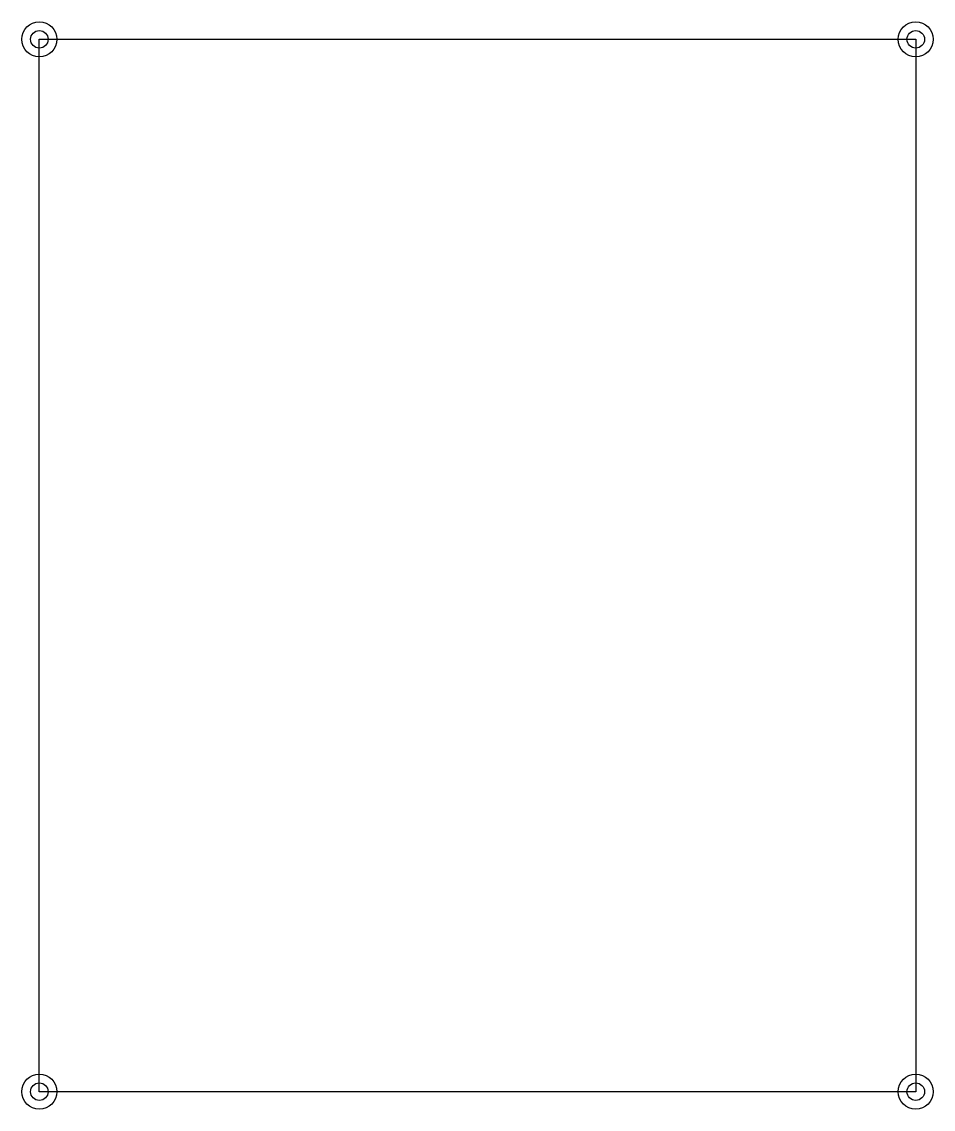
# Model space of a CAD drawing. Header units: centimetres. Extents: x 16.9 to 27.3, y 7.3 to 19.7.
import ezdxf

# ---------------------------------------------------------------- set-up
doc = ezdxf.new("R2010")
doc.units = ezdxf.units.CM
doc.header["$MEASUREMENT"] = 0

msp = doc.modelspace()

# ---------------------------------------------------------------- linework, layer by layer
for p, q in [((17.147, 7.536), (17.147, 19.536)), ((17.147, 19.536), (27.147, 19.536)), ((27.147, 19.536), (27.147, 7.536)), ((27.147, 7.536), (17.147, 7.536))]:
    msp.add_line(p, q)
for centre, radius in [((17.147, 19.536, 0.5), 0.2), ((27.147, 19.536, 0.5), 0.2), ((17.147, 19.536, 0.5), 0.1), ((27.147, 19.536, 0.5), 0.1), ((17.147, 7.536, 0.5), 0.2), ((27.147, 7.536, 0.5), 0.2), ((17.147, 7.536, 0.5), 0.1), ((17.147, 7.536, 0.5), 0.1), ((27.147, 7.536, 0.5), 0.1)]:
    msp.add_circle(centre, radius)

doc.saveas('drawing.dxf')
